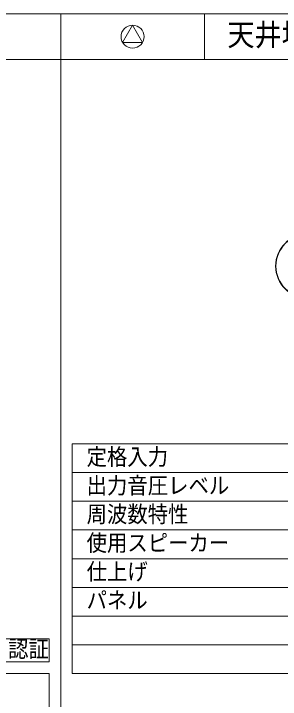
# Model space of a CAD drawing. Units: millimetres on the paper. Extents: x -401 to 401, y -280 to 280.
# Drawn here: x -266.2 to -219.8, y 0.5 to 120 of the extents above; entities that cross this region are included whole.
import ezdxf
from ezdxf.enums import TextEntityAlignment as Align

# ---------------------------------------------------------------- set-up
doc = ezdxf.new("R2010")
doc.units = ezdxf.units.MM
for name, color, linetype, lineweight in [('0-1_WAKU', 4, 'Continuous', 9), ('0-2_MOJI1', 7, 'Continuous', 9), ('0-4_WAKU-M', 7, 'Continuous', 9), ('0-5_(J)SP', 7, 'Continuous', 9), ('0-6_GAIKEI', 4, 'Continuous', 9)]:
    doc.layers.add(name, color=color, linetype=linetype, lineweight=lineweight)
doc.styles.add('ＭＳ ゴシック', font='')
doc.styles.get('ＭＳ ゴシック').set_extended_font_data('MS Gothic')

msp = doc.modelspace()

# ---------------------------------------------------------------- linework, layer by layer
at = {"layer": '0-1_WAKU', "color": 3}
for p, q in [((-256.003, 5.006), (-256.003, 45.006)), ((-256.003, 45.006), (-131.003, 45.006)), ((-260.003, 5.006), (-385.003, 5.006)), ((-260.003, -114.994), (-260.003, 5.006)), ((-256.003, 5.006), (-131.003, 5.006))]:
    msp.add_line(p, q, dxfattribs=at)
at = {"layer": '0-1_WAKU'}
for p, q in [((-131.003, 40.006), (-256.003, 40.006)), ((-131.003, 35.006), (-256.003, 35.006)), ((-131.003, 30.006), (-256.003, 30.006)), ((-256.003, 25.006), (-131.003, 25.006)), ((-256.003, 20.006), (-131.003, 20.006)), ((-256.003, 15.006), (-131.003, 15.006)), ((-256.003, 10.006), (-131.003, 10.006))]:
    msp.add_line(p, q, dxfattribs=at)
at = {"layer": '0-2_MOJI1'}
msp.add_lwpolyline([(-278.003, 7.006), (-278.003, 11.006), (-260.003, 11.006), (-260.003, 7.006)], close=True, dxfattribs=at)
at = {"layer": '0-4_WAKU-M'}
for p, q in [((-387.003, 120.006), (386.997, 120.006)), ((-258.003, 120.006), (-258.003, -239.994)), ((-233.003, 120.006), (-233.003, 112.006)), ((-387.003, 112.006), (386.997, 112.006))]:
    msp.add_line(p, q, dxfattribs=at)
at = {"layer": '0-5_(J)SP'}
msp.add_lwpolyline([(-245.503, 118.006), (-247.235, 115.006), (-243.771, 115.006)], close=True, dxfattribs=at)
msp.add_circle((-245.503, 116.006), 2, dxfattribs=at)
at = {"layer": '0-6_GAIKEI', "color": 7}
msp.add_circle((-215.003, 76.006), 5.6, dxfattribs=at)
at = {"layer": '0-6_GAIKEI'}
msp.add_circle((-215.003, 76.006), 5.543, dxfattribs=at)

# ---------------------------------------------------------------- texts
at = {"layer": '0-2_MOJI1', "style": 'ＭＳ ゴシック', "width": 0.9}
for s, height, p in [('天井埋込スピーカー', 3.849, (-229.003, 113.266)), ('定格入力', 2.889, (-253.503, 40.451)), ('出力音圧レベル', 2.889, (-253.503, 35.451)), ('周波数特性', 2.889, (-253.503, 30.451)), ('使用スピーカー', 2.889, (-253.503, 25.451)), ('仕上げ', 2.889, (-253.503, 20.451)), ('パネル', 2.889, (-253.503, 15.451)), ('ＣＵＤ認証', 2.889, (-277.803, 6.951))]:
    msp.add_text(s, height=height, dxfattribs=at).set_placement(p, align=Align.BOTTOM_LEFT)

doc.saveas('drawing.dxf')
